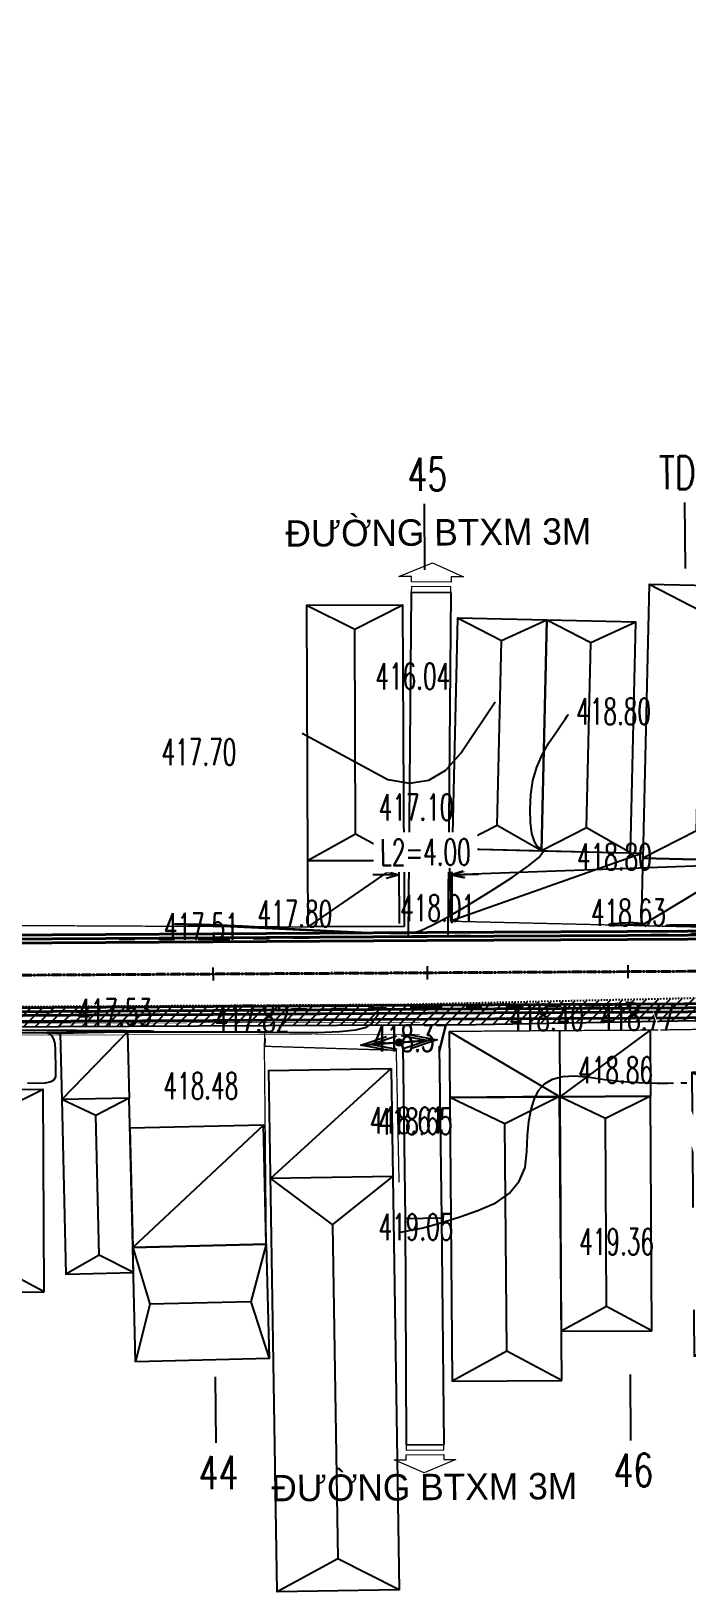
# Model space of a CAD drawing. Header units: centimetres. Extents: x 556321 to 560034, y 1839250 to 1840516.
# Drawn here: x 556953.4 to 557003, y 1839257 to 1839375.2 of the extents above; entities that cross this region are included whole.
import ezdxf

# ---------------------------------------------------------------- set-up
doc = ezdxf.new("R2010")
doc.units = ezdxf.units.CM
doc.header["$MEASUREMENT"] = 0
doc.set_wipeout_variables(frame=1)
for name, pattern in [('ACAD_ISO03W100', [30, 12, -18]), ('ACAD_ISO04W100', [30, 24, -3, 0, -3]), ('CENTER2', [1.125, 0.75, -0.125, 0.125, -0.125]), ('DOT2', [0.125, 0, -0.125])]:
    doc.linetypes.add(name, pattern=pattern)
for name, color, linetype in [('4', 21, 'Continuous'), ('bo via', 23, 'Continuous'), ('bovia', 1, 'Continuous'), ('CAO DO AN', 6, 'Continuous'), ('cao do Hien Trang', 6, 'Continuous'), ('cao do3', 2, 'Continuous'), ('Duong nhua Cu', 33, 'Continuous'), ('H1_DongMuc_Con', 3, 'Continuous'), ('Line1', 40, 'Continuous'), ('pha1', 4, 'Continuous'), ('RANH', 30, 'Continuous'), ('sh(bs)', 31, 'Continuous'), ('SH1', 4, 'Continuous'), ('T', 20, 'Continuous'), ('thoat nuoc', 50, 'Continuous'), ('ThongSoTuyen_TuyenPDP', 7, 'Continuous'), ('TUYEN', 7, 'Continuous')]:
    doc.layers.add(name, color=color, linetype=linetype)
doc.layers.add('Mep duong', color=241, linetype='Continuous', lineweight=50)
doc.styles.add('2D', font='vnsimple.shx', dxfattribs={"width": 0.6})
doc.styles.add('Khung ten', font='VHAVANB_3.TTF')
doc.styles.get("Standard").update_dxf_attribs({"font": 'Vnsimple.shx', "width": 0.7, "height": 2})
doc.linetypes.add('FENCELINE2', pattern='A,0.25,-0.1,[132,ltypeshp.shx,S=0.1,R=0,X=-0.1,Y=0],-0.1,1', length=1.45)
doc.linetypes.add('ZIGZAG', pattern='A,0.0001,-0.2,[131,ltypeshp.shx,S=0.2,R=0,X=-0.2,Y=0],-0.4,[131,ltypeshp.shx,S=0.2,R=180,X=0.2,Y=0],-0.2', length=0.8001)
doc.dimstyles.new('D1000 bv', dxfattribs={"dimtxt": 2, "dimasz": 1, "dimexe": 0.5, "dimexo": 1, "dimgap": 0.7, "dimtad": 1, "dimzin": 0, "dimdsep": 46, "dimtxsty": '2D', "dimblk": 'OPEN30', "dimcen": 0, "dimdle": 0.7, "dimclrd": 7, "dimclre": 7, "dimclrt": 3, "dimadec": 0, "dimazin": 2, "dimtfac": 0.3478260869565218, "dimtix": 1, "dimtofl": 0, "dimtmove": 0, "dimatfit": 3, "dimldrblk": 'OPEN30', "dimfxl": 0, "dimtolj": 1, "dimtzin": 0, "dimarcsym": 0})
doc.dimstyles.new('D1000 bv2', dxfattribs={"dimtxt": 2, "dimasz": 1, "dimexe": 0.5, "dimexo": 1, "dimgap": 0.7, "dimtad": 1, "dimzin": 0, "dimdsep": 46, "dimtxsty": '2D', "dimblk": 'OPEN30', "dimcen": 0, "dimdle": 0.7, "dimclrd": 7, "dimclre": 7, "dimclrt": 3, "dimadec": 0, "dimazin": 2, "dimtfac": 0.3478260869565218, "dimtix": 1, "dimtofl": 0, "dimtmove": 0, "dimatfit": 3, "dimldrblk": 'OPEN30', "dimfxl": 0, "dimtolj": 1, "dimtzin": 0, "dimarcsym": 0})
doc.dimstyles.get("Standard").update_dxf_attribs({"dimtxt": 0.18, "dimasz": 0.18, "dimexe": 0.18, "dimexo": 0.0625, "dimgap": 0.09, "dimtad": 0, "dimtih": 1, "dimtoh": 1, "dimdec": 4, "dimzin": 0, "dimdsep": 46, "dimtxsty": 'Standard', "dimcen": 0.09, "dimadec": 0, "dimazin": 0, "dimtfac": 1, "dimtdec": 4, "dimtofl": 0, "dimtmove": 0, "dimatfit": 3, "dimfxl": 0, "dimtolj": 1, "dimtzin": 0, "dimarcsym": 0})

# ---------------------------------------------------------------- blocks, each defined once
blk = doc.blocks.new('A$C61F2495E')
at = {"layer": 'Line1', "lineweight": -2}
blk.add_lwpolyline([(14.68833595956676, 5.256463934434578), (-0.4504163545789197, 2.926328669767827), (0.4504163544625044, -2.926328669767827), (15.58916866860818, -0.5961934051010758)], close=True, dxfattribs=at)
at = {"layer": 'Line1', "color": 8, "lineweight": -2}
for points in [[(14.68833595956676, 5.256463934434578), (13.55877088371199, 2.086946765892208), (15.58916866860818, -0.5961934051010758)], [(-0.4504163545789197, 2.926328669767827), (1.435625370591879, 0.2209694189950824), (0.4504163544625044, -2.926328669767827)], [(13.55877088371199, 2.086946765892208), (1.435625370591879, 0.2209694189950824)]]:
    blk.add_lwpolyline(points, dxfattribs=at)
at = {"layer": 'Line1', "lineweight": -2}
blk.add_lwpolyline([(15.58916866860818, -0.5961934051010758), (14.68833595956676, 5.256463934434578)], dxfattribs=at)
blk = doc.blocks.new('A$C2A113424')
at = {"layer": 'Mep duong', "linetype": 'Continuous', "lineweight": 20, "extrusion": (-0.004496282055146948, 0.001719061481453282, 0.999988414070535)}
blk.add_lwpolyline([(4.322536986824867, 6.79247280023508), (4.830761154897329, 6.598165935739423), (3.402301987192789, 2.861923919200379), (2.89407781927676, 3.056230783792444), (2.44399803933625, 1.879013385726145), (2.335873058389854, 5.535508036274276), (4.772616766727176, 7.969690198559676), (4.322536986810312, 6.79247280047155)], dxfattribs=at)
blk.add_lwpolyline([(5.273641723522699, 6.428841570338148), (3.845182555903653, 2.692599553731802), (4.372020599101048, 2.491176137052379), (5.800479766678257, 6.227418153647811)], close=True, dxfattribs=at)
blk = doc.blocks.new('_Open30')
at = {"color": 0, "linetype": 'ByBlock', "lineweight": -2}
for p, q in [((-1, 0.26794919), (0, 0)), ((0, 0), (-1, -0.26794919)), ((0, 0), (-1, 0))]:
    blk.add_line(p, q, dxfattribs=at)
blk = doc.blocks.new('*D76')
at = {"layer": 'bo via', "color": 7, "lineweight": -2, "transparency": 16777216}
for p, q in [((556980.2396438946, 1839311.288283681), (556979.2396600421, 1839311.282600835)), ((556981.2606278834, 1839307.59867129), (556981.2367863236, 1839311.793958455)), ((556985.2609023363, 1839307.621404605), (556985.2370607766, 1839311.816691769)), ((556986.2398860526, 1839311.32238269), (556987.239869905, 1839311.328065537))]:
    blk.add_line(p, q, dxfattribs=at)
at = {"layer": 'Defpoints', "color": 0, "lineweight": -2, "transparency": 16777216}
for p in [(556981.2663107303, 1839306.598687438, 413.94), (556985.2665851832, 1839306.621420752, 413.94)]:
    blk.add_point(p, dxfattribs=at)
at = {"layer": 'bo via', "color": 7, "lineweight": -2, "transparency": 16777216}
for p, rotation in [((556981.2396277471, 1839311.293966528), 0.3256048965337932), ((556985.2399022001, 1839311.316699843), 180.3256048965338)]:
    blk.add_blockref('_Open30', p, dxfattribs=dict(at, rotation=rotation))
at = {"layer": 'bo via', "color": 3, "transparency": 16777216, "insert": (556983.2301041337, 1839313.005305735), "char_height": 2, "attachment_point": 5, "rotation": 0.32560489653377567, "style": '2D', "bg_fill": 3, "box_fill_scale": 1.25, "bg_fill_color": 256, "bg_fill_true_color": 13158600, "bg_fill_transparency": 0}
blk.add_mtext('\\A1;L2=4.00', dxfattribs=at)
at = {"layer": 'Defpoints', "color": 0, "lineweight": -2, "transparency": 16777216}
blk.add_point((556985.2399022001, 1839311.316699843), dxfattribs=at)
blk = doc.blocks.new('*D77')
at = {"layer": 'bo via', "color": 7, "lineweight": -2, "transparency": 16777216}
for p, q in [((557033.2002435997, 1839309.362429695), (557033.0485515295, 1839313.540414407)), ((556986.0960928644, 1839311.335359798), (557032.0673517782, 1839313.004460073)), ((556985.2303016167, 1839307.620762287), (556985.0786095466, 1839311.798746999))]:
    blk.add_line(p, q, dxfattribs=at)
at = {"layer": 'Defpoints', "color": 0, "lineweight": -2, "transparency": 16777216}
for p in [(557033.0666933127, 1839313.04074364), (557033.2365271662, 1839308.36308816, 413.94), (556985.2665851833, 1839306.621420752, 413.94)]:
    blk.add_point(p, dxfattribs=at)
at = {"layer": 'bo via', "color": 7, "lineweight": -2, "transparency": 16777216}
for p, rotation in [((557033.0666933127, 1839313.04074364), 2.079351640328659), ((556985.0967513298, 1839311.299076232), 182.0793516403286)]:
    blk.add_blockref('_Open30', p, dxfattribs=dict(at, rotation=rotation))
at = {"layer": 'bo via', "color": 3, "transparency": 16777216, "insert": (557009.0200402582, 1839313.868790545), "char_height": 2, "attachment_point": 5, "rotation": 2.079351640328659, "style": '2D', "bg_fill": 3, "box_fill_scale": 1.25, "bg_fill_color": 256, "bg_fill_true_color": 13158600, "bg_fill_transparency": 0}
blk.add_mtext('\\A1;L1=48.00', dxfattribs=at)
blk = doc.blocks.new('A$C60531E53')
at = {"layer": '4'}
blk.add_hatch(color=256, dxfattribs=at).paths.add_polyline_path([(-0.2401799543149536, 0, 1), (0.2401799543149536, 0, 1)])
blk.add_circle((0, 0), 0.2401799543149536, dxfattribs=at)
for points in [[(-2.897110797605819, 0), (1.220780834732068, 0)], [(-2.191728709441122, 0), (1.926162922896765, 0)], [(2.173985659223035, 0), (-1.943905973114852, 0)], [(2.917498102954596, 0), (-1.200393529383291, 0)]]:
    blk.add_leader(points, dimstyle='Standard', override={"dimasz": 2, "dimgap": 0.09, "dimtad": 0, "dimldrblk": 'Open30'}, dxfattribs=at)

msp = doc.modelspace()

# ---------------------------------------------------------------- hatches: boundary and pattern name
at = {"layer": 'pha1', "lineweight": -2}
h = msp.add_hatch(dxfattribs=at)
h.set_pattern_fill('ANSI31', color=8, scale=5, style=0)
h.set_pattern_definition([(45, (0, 0), (-0.4419417382415922, 0.4419417382415922), [])])
h.paths.add_polyline_path([(556882.8960518913, 1839304.097745638), (556878.3202689474, 1839304.921302292), (556875.2655575823, 1839304.656535377), (556877.2229935584, 1839303.100463701), (556882.7443966701, 1839302.223858394), (556900.8077606049, 1839300.068875216), (556929.294434212, 1839299.67828247), (556987.0341228927, 1839299.944939267), (557030.1705203888, 1839300.745260124), (557038.8363286708, 1839301.134310825), (557049.2013382051, 1839302.726097467), (557060.9880251072, 1839304.304647354), (557061.1234819421, 1839304.389458736), (557061.124312591, 1839304.322899861), (557064.2661036745, 1839304.743668989), (557060.7545874758, 1839305.764333095), (557056.2402155179, 1839305.912182407), (557049.7277100907, 1839304.729399585), (557041.0437550109, 1839303.726159752), (557030.8581681796, 1839302.903093746), (557017.7993409579, 1839302.285855574), (556981.6457097249, 1839301.481995026), (556940.365324742, 1839301.250373003), (556919.1612426377, 1839301.415920775), (556900.6352509552, 1839301.706304024), (556892.6379643455, 1839302.447501509)])

# ---------------------------------------------------------------- linework, layer by layer
at = {"layer": 'CAO DO AN', "lineweight": -2, "elevation": 413.955}
msp.add_lwpolyline([(556875.2655575825, 1839304.656535377), (556877.2229935583, 1839303.100463701), (556882.7443966728, 1839302.223858394), (556900.8077606049, 1839300.068875216), (556929.2944342103, 1839299.67828247), (556987.0341228851, 1839299.944939268), (557030.1705203836, 1839300.745260123), (557038.8363286691, 1839301.134310825), (557049.2013382061, 1839302.726097465), (557064.2661036735, 1839304.743668989)], dxfattribs=at)
at = {"layer": 'cao do Hien Trang', "color": 3, "lineweight": -2}
for centre in [(556983.4942310527, 1839315.403200712, 417.095), (556974.3153817346, 1839307.341062088, 417.801), (556981.6281342481, 1839307.371189773, 417.953), (556985.1192842578, 1839307.774738542, 418.011), (556999.5564823365, 1839307.438352396, 418.63), (556967.2340702179, 1839306.377814868, 417.513), (556983.412628033, 1839306.657314482, 417.996), (556998.640770938, 1839306.69783188, 418.448), (556983.3590155537, 1839303.893205457, 418.114), (556998.5432437113, 1839303.971584379, 418.508), (556967.1481972411, 1839303.661968253, 417.624), (556998.396548683, 1839301.663091024, 418.412), (556999.7791774739, 1839301.497191577, 418.453), (556967.0812249517, 1839301.039356633, 417.531), (556983.299926904, 1839301.289642412, 418.047), (556996.5746725835, 1839301.396825222, 418.345), (556955.5692357349, 1839299.76558064, 417.511), (556960.6737522141, 1839299.889097915, 417.529), (556971.0757550306, 1839299.406875562, 417.815), (556982.8240392893, 1839300.11379209, 418.037), (556983.1680270708, 1839299.278198046, 418.079), (556985.0342691222, 1839299.434756682, 418.18), (556993.3640055223, 1839299.491787421, 418.396), (557000.2365662307, 1839299.532693543, 418.769), (556981.0179684181, 1839298.000164874, 418.39), (556981.234665005, 1839298.594783735, 418.225), (556981.5155967537, 1839298.27403718, 418.335), (556983.0764313592, 1839297.905765088, 418.366), (556984.2700288389, 1839298.311837811, 418.369), (556982.8070706038, 1839291.701025062, 418.607)]:
    msp.add_circle(centre, 0, dxfattribs=at)
at = {"layer": 'cao do3', "color": 6, "lineweight": -2, "elevation": 417.095}
msp.add_lwpolyline([(556982.1555000091, 1839332.694362032), (556985.1553694317, 1839332.666371912)], dxfattribs=at)
at = {"layer": 'cao do3', "color": 6, "lineweight": -2}
for centre in [(556983.2407404549, 1839325.322284809, 416.0435), (556998.4367780415, 1839322.65891138, 418.8001), (556967.0575287112, 1839319.579891218, 417.6991), (556983.2977749875, 1839315.322447458, 417.1435), (556998.4995159704, 1839311.659100293, 418.8001), (556983.3975854197, 1839297.822732092, 418.4282), (556998.5916267977, 1839295.50935297, 418.8629999999999), (556967.2016549752, 1839294.310302231, 418.4825), (556983.4329468299, 1839291.622832934, 418.6482), (556983.4785744561, 1839283.622963052, 419.0482), (556998.6657716901, 1839282.509564413, 419.3629999999999)]:
    msp.add_circle(centre, 0, dxfattribs=at)
at = {"layer": 'Duong nhua Cu', "color": 8, "linetype": 'ACAD_ISO03W100', "ltscale": 0.1, "elevation": 428.165}
msp.add_lwpolyline([(557083.5398920511, 1839316.447425473), (557065.3464543959, 1839313.070297213), (557051.2443014658, 1839310.672810876), (557033.7872323538, 1839308.339841305), (557016.508140553, 1839307.144063924), (556998.640770938, 1839306.69783188), (556983.412628033, 1839306.657314482), (556967.2340702179, 1839306.377814868), (556950.785686434, 1839306.432577046), (556933.6230088787, 1839306.442781308), (556916.0287987222, 1839306.29061373), (556907.262071612, 1839306.38845429), (556900.7988500067, 1839306.63958669), (556886.5904269586, 1839308.271419858), (556872.9971392539, 1839310.580237119), (556858.612471414, 1839314.408789044), (556847.5808245963, 1839318.466285993), (556830.2748558321, 1839324.659611847)], dxfattribs=at)
at = {"layer": 'H1_DongMuc_Con', "color": 8, "lineweight": -2}
for points, elevation in [([(556973.8911137136, 1839322.00469634), (556980.3870480848, 1839318.503266808), (556982.016331564, 1839318.21665504), (556983.4785745818, 1839318.455998713), (556984.7737771377, 1839319.221297827), (556985.9019392321, 1839320.512552382), (556988.5135438909, 1839324.39813307)], 417), ([(556978.0710598204, 1839306.880533865), (556976.7755042145, 1839306.948140324), (556974.2127276812, 1839307.07733895), (556971.6247764342, 1839307.204348859), (556969.5296443376, 1839307.303172658), (556967.9273313916, 1839307.373810348), (556966.8178375962, 1839307.416261929), (556966.2011629511, 1839307.4305274), (556965.867909233, 1839307.433339765), (556965.608678218, 1839307.441432024), (556965.4234699061, 1839307.454804178), (556965.3122842973, 1839307.473456227), (556965.2751213918, 1839307.497388171), (556965.2433265466, 1839307.521024703), (556965.1482451194, 1839307.538790516), (556964.98987711, 1839307.550685609), (556964.7682225185, 1839307.556709984), (556964.4832813448, 1839307.556863639), (556964.2670383255, 1839307.554963694), (556964.2514781974, 1839307.554827271), (556964.4366009603, 1839307.556454368), (556964.8224066144, 1839307.559844986), (556965.4088951596, 1839307.564999125), (556966.3104931819, 1839307.553700227), (556967.6416272676, 1839307.507731734), (556969.4022974165, 1839307.427093645), (556971.5925036287, 1839307.311785961), (556974.2122459041, 1839307.161808682), (556976.8042346818, 1839307.017218885), (556978.9111804002, 1839306.918073649), (556980.5330830594, 1839306.864372974), (556981.6699426596, 1839306.85611686), (556982.3217592004, 1839306.893305306), (556982.8811350334, 1839307.066554484), (556983.7406725093, 1839307.466480564), (556984.9003716282, 1839308.093083546), (556986.3602323903, 1839308.946363431), (556988.1202547955, 1839310.026320219), (556989.8045858812, 1839311.108663034), (556991.0373726848, 1839311.969101006), (556991.8186152065, 1839312.607634132), (556992.1483134464, 1839313.024262413), (556992.0264674041, 1839313.218985849), (556991.7129623005, 1839313.408122828), (556991.4676833558, 1839313.807991737), (556991.2906305701, 1839314.418592576), (556991.1818039435, 1839315.239925346), (556991.1412034759, 1839316.271990046), (556991.1933880363, 1839317.38200536), (556991.362916494, 1839318.437189971), (556991.6497888492, 1839319.43754388), (556992.0540051016, 1839320.383067087), (556992.575565251, 1839321.273759591), (556993.0977741395, 1839322.050709029), (556993.5039366083, 1839322.655003037), (556993.7940526574, 1839323.086641613), (556993.968122287, 1839323.345624759), (556994.0261454968, 1839323.431952475), (556994.0261454968, 1839323.431952475)], 418), ([(556997.1139703543, 1839307.470304022), (556997.2003420672, 1839307.456334526), (556997.3441916665, 1839307.451155776), (556997.5455191523, 1839307.454767771), (556997.8043245245, 1839307.46717051), (556998.0820074382, 1839307.482271482), (556998.3399675485, 1839307.493978171), (556998.5782048557, 1839307.502290578), (556998.7967193595, 1839307.507208704), (556998.9955110599, 1839307.508732547), (556999.1655347876, 1839307.510950758), (556999.2977453731, 1839307.517951984), (556999.3921428163, 1839307.529736226), (556999.4487271174, 1839307.546303483), (556999.467498276, 1839307.567653756), (556999.4484798067, 1839307.589664335), (556999.3916952232, 1839307.608212511), (556999.2971445255, 1839307.623298282), (556999.1648277137, 1839307.63492165), (556998.994744788, 1839307.643082615), (556998.7959225933, 1839307.646905326), (556998.5773879745, 1839307.645513937), (556998.339140932, 1839307.638908445), (556998.0811814655, 1839307.627088852), (556997.8035095752, 1839307.610055157), (556997.5447497716, 1839307.589662925), (556997.3435265649, 1839307.56776772), (556997.1998399554, 1839307.54436954), (556997.113689943, 1839307.519468388), (556997.0850765277, 1839307.493064262), (556997.1139703543, 1839307.470304022)], 419), ([(557003.6907614511, 1839307.360746102), (557002.7707640725, 1839307.371487776), (557002.2496473729, 1839307.382365456), (557001.9601276132, 1839307.39415141), (557001.7349210547, 1839307.407617906), (557001.5740276973, 1839307.422764945), (557001.4774475412, 1839307.439592526), (557001.4451805862, 1839307.45810065), (557001.4772428285, 1839307.475484711), (557001.5736502643, 1839307.488940102), (557001.7344028937, 1839307.498466824), (557001.9595007166, 1839307.504064877), (557002.2489437332, 1839307.50573426), (557002.7786799368, 1839307.501717895), (557003.724657321, 1839307.490258703)], 419), ([(556953.1167512969, 1839295.549919744), (556953.8851658264, 1839295.508603113), (556954.482487925, 1839295.534966063), (556954.9087175925, 1839295.629008597), (556955.1638548289, 1839295.790730713), (556955.2478996345, 1839296.02013241), (556955.2462458195, 1839296.310095007), (556955.2442871942, 1839296.653499819), (556955.242023759, 1839297.050346846), (556955.2394555137, 1839297.500636088), (556955.236582458, 1839298.004367545), (556955.2014947559, 1839298.48182986), (556955.1022825708, 1839298.853311676), (556954.9389459025, 1839299.118812993), (556954.7114847512, 1839299.278333811), (556954.4198991167, 1839299.331874129), (556954.1286137915, 1839299.332761378), (556953.9020535677, 1839299.33432299), (556953.7402184454, 1839299.336558963), (556953.6431084247, 1839299.339469297), (556953.6107235054, 1839299.343053993), (556953.8819390882, 1839299.348130835), (556954.6956305737, 1839299.355517606), (556956.0517979619, 1839299.365214307), (556957.950441253, 1839299.377220937), (556960.3915604467, 1839299.391537497), (556963.0637316535, 1839299.40250548), (556965.655530983, 1839299.40446638), (556968.1669584356, 1839299.397420197), (556970.598014011, 1839299.381366932), (556972.9486977095, 1839299.356306583), (556975.0446544284, 1839299.358508585), (556976.7115290653, 1839299.424242372), (556977.94932162, 1839299.553507943), (556978.7580320928, 1839299.746305299), (556979.1376604835, 1839300.002634439), (556979.3010516787, 1839300.269563873), (556979.4610505652, 1839300.49416211), (556979.6176571429, 1839300.67642915), (556979.7419289058, 1839300.789930811)], 418), ([(556952.3894661975, 1839299.349871835), (556954.5403371097, 1839299.359159249), (556956.8194675578, 1839299.371166086), (556958.9283954273, 1839299.384304979), (556960.5686586029, 1839299.396988562), (556961.7402570848, 1839299.409216836), (556962.4431908731, 1839299.4209898), (556962.6774599676, 1839299.432307454), (556962.4430605299, 1839299.443842803), (556961.7399887214, 1839299.45626885), (556960.5682445423, 1839299.469585596), (556958.9278279925, 1839299.48379304), (556956.818739072, 1839299.498891182), (556954.5724259891, 1839299.51129631), (556952.5203369523, 1839299.51742471)], 418), ([(556981.337753892, 1839284.240776703), (556982.9389120181, 1839284.527185717), (556983.6852737697, 1839284.728688486), (556984.6445003642, 1839285.018370345), (556985.8165918017, 1839285.396231294), (556987.2015480823, 1839285.862271333), (556988.5430680834, 1839286.449348846), (556989.5848506824, 1839287.190322215), (556990.3268958793, 1839288.085191441), (556990.7692036743, 1839289.133956525), (556990.9117740672, 1839290.336617465), (556990.941165057, 1839291.545706142), (556991.0439346427, 1839292.613754438), (556991.2200828239, 1839293.540762352), (556991.469609601, 1839294.326729884), (556991.7925149738, 1839294.971657034), (556992.2341526806, 1839295.470656814), (556992.8398764599, 1839295.818842233), (556993.6096863116, 1839296.016213292), (556994.5435822356, 1839296.062769992), (556995.6415642318, 1839295.958512331), (556996.790126464, 1839295.797307604), (556997.8757630948, 1839295.673023103), (556998.8984741245, 1839295.585658828), (556999.8582595531, 1839295.535214779), (557000.7551193805, 1839295.521690956), (557001.5380295283, 1839295.526156735), (557002.1559659177, 1839295.529681491), (557002.608928549, 1839295.532265224), (557002.8969174218, 1839295.533907935), (557003.0199325364, 1839295.534609622)], 419)]:
    msp.add_lwpolyline(points, dxfattribs=dict(at, elevation=elevation))
at = {"layer": 'Line1', "linetype": 'DOT2', "lineweight": -2, "elevation": 413.955}
msp.add_lwpolyline([(556875.2655575825, 1839304.656535377), (556878.3202689474, 1839304.921302292), (556882.8960519183, 1839304.097745636), (556892.6379643477, 1839302.447501509), (556900.6352509628, 1839301.706304023), (556919.1612426061, 1839301.415920776), (556940.365324744, 1839301.250373003), (556981.6457097551, 1839301.481995026), (557017.7993409431, 1839302.285855574), (557030.8581681856, 1839302.903093747), (557041.0437550208, 1839303.726159752), (557049.7277100878, 1839304.729399584), (557056.2402155173, 1839305.912182407), (557060.7545874752, 1839305.764333094), (557064.2661036735, 1839304.743668989)], dxfattribs=at)
at = {"layer": 'Line1', "linetype": 'FENCELINE2', "lineweight": -2, "const_width": 0.1, "elevation": 417.529}
msp.add_lwpolyline([(556971.0346674263, 1839298.30783308), (556971.1810886499, 1839283.318228388)], dxfattribs=at)
at = {"layer": 'Line1', "lineweight": -2, "elevation": 417.529}
for points in [[(556980.6341485681, 1839296.617107387), (556981.2490642224, 1839257.149458803), (556971.9984655303, 1839257.005332205), (556971.383549876, 1839296.472980788)], [(556961.2916357054, 1839274.414418469), (556961.0820976994, 1839283.073856594), (556971.1810886499, 1839283.318228388), (556971.3906266559, 1839274.658790263)]]:
    msp.add_lwpolyline(points, close=True, dxfattribs=at)
at = {"layer": 'Line1', "lineweight": -2}
for points, elevation in [([(556980.6341485681, 1839296.617107387), (556971.5108619609, 1839288.301602177)], 417.529), ([(556970.9627596091, 1839292.340967763), (556960.8637686584, 1839292.09659597)], 417.529), ([(556971.1810886499, 1839283.318228388), (556970.9627596091, 1839292.340967763), (556960.8637686584, 1839292.09659597), (556961.0820976992, 1839283.073856595)], 417.529), ([(556970.9627596091, 1839292.340967763), (556961.0820976992, 1839283.073856595)], 417.529), ([(556980.7614606528, 1839288.445728776), (556971.5108619607, 1839288.301602177)], 417.529), ([(556971.5108619609, 1839288.301602177), (556976.1920823597, 1839284.784437512), (556980.7614606528, 1839288.445728776)], 417.529), ([(556981.693986319, 1839285.275261193), (556981.7586201386, 1839268.123703522)], 418.335), ([(556984.4484184042, 1839285.313061824), (556984.612930893, 1839268.151064543)], 418.335), ([(556976.1920823597, 1839284.784437512), (556976.5861414915, 1839259.492208851)], 417.529), ([(556971.1810886501, 1839283.318228388), (556961.0820976994, 1839283.073856594)], 417.529), ([(556961.0820976994, 1839283.073856594), (556962.3646840886, 1839278.772637938), (556961.2916357054, 1839274.414418469)], 417.529), ([(556971.1810886499, 1839283.318228388), (556970.0110929585, 1839278.957663022), (556971.3906266559, 1839274.658790263)], 417.529), ([(556970.0110929585, 1839278.957663022), (556962.3646840886, 1839278.772637938)], 417.529), ([(556981.7586201386, 1839268.123703522), (556984.612930893, 1839268.151064543)], 418.335), ([(556981.2490642224, 1839257.149458803), (556976.5861414915, 1839259.492208851), (556971.9984655303, 1839257.005332205)], 417.529)]:
    msp.add_lwpolyline(points, dxfattribs=dict(at, elevation=elevation))
at = {"layer": 'pha1', "color": 8, "linetype": 'ACAD_ISO03W100', "ltscale": 0.1, "elevation": 413.955}
msp.add_lwpolyline([(556828.7402746547, 1839319.316067087), (556846.4859649644, 1839313.129219065), (556857.0182177362, 1839309.092303343), (556871.7507654617, 1839305.237363718), (556885.8761066818, 1839302.90311514), (556900.1553947541, 1839301.401282543), (556916.0852521555, 1839300.92511748), (556934.0329922345, 1839300.918632627), (556950.7991580996, 1839300.838919521), (556967.0812249517, 1839301.039356633), (556983.299926904, 1839301.289642412), (556996.5746725835, 1839301.396825222), (556998.396548683, 1839301.663091024), (556999.7791774739, 1839301.497191577), (557013.953764454, 1839301.80234063), (557020.2701659233, 1839302.033001596), (557033.7892127361, 1839303.097684775), (557051.8834056717, 1839305.12575726), (557066.0489977344, 1839307.895967994), (557084.2869206462, 1839310.980386395)], dxfattribs=at)
at = {"layer": 'RANH', "linetype": 'ACAD_ISO04W100', "ltscale": 0.05, "const_width": 0.05}
for points in [[(556982.8256230715, 1839299.213793484), (556946.3936618373, 1839299.149682016), (556915.7247172834, 1839299.107383205), (556903.6427337404, 1839299.373647193), (556883.3805478171, 1839301.423807027)], [(556982.8240392893, 1839300.11379209), (556946.3924205524, 1839300.04968116), (556915.7340126536, 1839300.007396881), (556903.6980347009, 1839300.272646993), (556883.4711486406, 1839302.319235132)]]:
    msp.add_lwpolyline(points, dxfattribs=at)
at = {"layer": 'SH1'}
for points, elevation in [([(556982.1555000091, 1839332.694362032), (556981.9126933217, 1839306.671309542)], 417.095), ([(556985.1553694317, 1839332.666371912), (556984.9125627442, 1839306.643319422)], 417.095), ([(556985.2473992694, 1839313.273246207), (556985.1192842578, 1839307.774738542)], 418.011), ([(556985.2473992694, 1839313.273246207), (556999.6845973481, 1839312.936860061)], 418.011), ([(556981.6075350072, 1839312.37114734), (556974.2947824937, 1839312.341019655)], 417.953), ([(556974.2947824937, 1839312.341019655), (556974.3153817346, 1839307.341062088)], 417.953), ([(556981.6075350072, 1839312.37114734), (556981.6281342481, 1839307.371189773)], 417.953), ([(556999.6845973481, 1839312.936860061), (556999.5564823365, 1839307.438352396)], 418.011), ([(557007.6917938818, 1839312.357863005), (556999.675458713, 1839312.544643298)], 418.011), ([(556981.6281342481, 1839307.371189773), (556974.3153817346, 1839307.341062088)], 417.953), ([(556999.7791774739, 1839301.497191577), (556996.5746725835, 1839301.396825222)], 413.955), ([(556960.6858474957, 1839299.389244233), (556955.5813310167, 1839299.265726957)], 417.529), ([(556955.5813310167, 1839299.265726957), (556955.7022838346, 1839294.267190129)], 417.529), ([(556960.6858474957, 1839299.389244233), (556960.8068003135, 1839294.390707405)], 417.529), ([(556985.0342691222, 1839299.434756682), (556985.0685015398, 1839294.434873869)], 418.18), ([(556993.3640055223, 1839299.491787421), (556993.3982379395, 1839294.491904608)], 418.18), ([(556993.3640055223, 1839299.491787421), (556993.3982412908, 1839294.491902628)], 418.18), ([(557000.2365662307, 1839299.532693543), (557000.2663261702, 1839294.53278211)], 418.18), ([(556971.0672456475, 1839298.906947977), (556971.0346674263, 1839298.30783308)], 417.529), ([(556981.5155967537, 1839298.27403718), (556981.693986319, 1839285.275261193)], 418.335), ([(556984.2700288389, 1839298.311837811), (556984.4484184042, 1839285.313061824)], 418.335), ([(556960.8068003135, 1839294.390707405), (556955.7022838346, 1839294.267190129)], 417.529), ([(556985.0685015398, 1839294.434873869), (556993.3982379395, 1839294.491904608)], 418.18), ([(556993.3937654614, 1839294.491875987), (557000.2663261702, 1839294.53278211)], 418.18), ([(556981.693986319, 1839285.275261193), (556984.4484184042, 1839285.313061824)], 418.335)]:
    msp.add_lwpolyline(points, dxfattribs=dict(at, elevation=elevation))
at = {"layer": 'SH1', "linetype": 'FENCELINE2', "const_width": 0.1}
for points, elevation in [([(556950.7385987595, 1839307.456602315), (556974.3153817346, 1839307.341062088), (556974.2947824937, 1839312.341019655)], 416.406), ([(556999.5564823365, 1839307.438352396), (557007.4480272743, 1839307.254133799), (557007.7230412422, 1839313.012087418)], 418.011), ([(556985.1192842578, 1839307.774738542), (556999.5564823365, 1839307.438352396)], 418.011), ([(556947.4160692664, 1839299.542814994), (556955.5813310167, 1839299.265726957)], 416.954), ([(556960.6858474957, 1839299.389244233), (556971.0757550306, 1839299.406875562), (556971.0346674263, 1839298.30783308), (556981.0179684181, 1839298.000164874), (556981.2290396984, 1839288.008251247)], 417.529), ([(556985.0342691222, 1839299.434756682), (556993.3640055223, 1839299.491787421)], 418.18), ([(556993.3640055223, 1839299.491787421), (557000.2365662307, 1839299.532693543)], 418.18), ([(557000.2663261581, 1839294.532784113), (557000.2365662304, 1839299.532693543), (557014.1742575031, 1839299.733509362), (557014.1068909585, 1839287.992609628)], 418.18)]:
    msp.add_lwpolyline(points, dxfattribs=dict(at, elevation=elevation))
at = {"layer": 'SH1', "linetype": 'ZIGZAG'}
for points, elevation in [([(556981.6075350072, 1839312.37114734), (556974.3153817346, 1839307.341062088)], 417.953), ([(556999.6845973481, 1839312.936860061), (556985.1192842578, 1839307.774738542)], 418.011), ([(557007.6917938818, 1839312.357863005), (556999.5564823365, 1839307.438352396)], 418.011), ([(556960.6858474957, 1839299.389244233), (556955.7022838346, 1839294.267190129)], 417.529), ([(556993.3982379395, 1839294.491904608), (556985.0342691222, 1839299.434756682)], 418.18), ([(557000.2365662307, 1839299.532693543), (556993.3982412773, 1839294.491904631)], 418.18)]:
    msp.add_lwpolyline(points, dxfattribs=dict(at, elevation=elevation))
at = {"layer": 'T', "color": 1}
msp.add_lwpolyline([(556388.4077285065, 1839317.599261275), (556403.9855829556, 1839332.631404766), (556472.7201804589, 1839349.139786821), (556519.7498159858, 1839361.6644622), (556517.4521892862, 1839368.292349566), (556560.3887066303, 1839375.162093943), (556643.1067222117, 1839363.648420062), (556660.645023606, 1839359.496106346), (556688.3832445671, 1839356.142146459), (556756.2777159817, 1839336.862720629), (556804.0540989705, 1839331.131487818), (556881.3539698052, 1839303.290592971), (557029.1753429447, 1839304.133672492), (557099.4537064454, 1839316.087882114), (557130.4917232865, 1839330.985187393), (557171.2721665474, 1839347.296730436), (557196.2840118997, 1839372.702428997), (557244.8134156673, 1839317.637076192)], dxfattribs=at)
at = {"layer": 'ThongSoTuyen_TuyenPDP', "color": 1, "lineweight": -2}
for p, q in [((556983.1891242046, 1839334.372137613), (556983.1606069385, 1839339.372056289)), ((557002.89910362, 1839334.484554388), (557002.8705863539, 1839339.484473064)), ((556967.3215985956, 1839273.280644279), (556967.3501158616, 1839268.280725603)), ((556998.7173879404, 1839273.459711609), (556998.7459052064, 1839268.459792933))]:
    msp.add_line(p, q, dxfattribs=at)
at = {"layer": 'TUYEN', "color": 2, "lineweight": -2}
for p, q in [((556967.1447915462, 1839304.28014007), (556967.1504949994, 1839303.280156335)), ((556983.3602278008, 1839304.372625557), (556983.365931254, 1839303.372641822)), ((556998.540580891, 1839304.4592074), (556998.5462843442, 1839303.459223665))]:
    msp.add_line(p, q, dxfattribs=at)
at = {"layer": 'TUYEN', "color": 3, "linetype": 'CENTER2', "lineweight": 40}
msp.add_lwpolyline([(556813.6770284101, 1839327.665882473), (556851.2885984118, 1839314.119431092, 0.08807846508642009), (556913.3097189525, 1839303.473081123), (557003.073058948, 1839303.985050465, 0.04071798329055057), (557054.90854506, 1839308.511085476), (557081.4580012723, 1839313.027097404, 0.06986579236870619), (557115.9104446233, 1839323.986871367), (557130.4916710559, 1839330.985417083), (557163.4974290751, 1839344.187210567, 0.1035469730046593), (557177.1465900104, 1839353.263975687), (557196.2838516652, 1839372.702595904), (557244.8132696573, 1839317.637258779)], format="xyb", dxfattribs=at)

# ---------------------------------------------------------------- block references
at = {"layer": '4', "rotation": 183.8845405874598}
msp.add_blockref('A$C60531E53', (556981.234665005, 1839298.594783735, 418.225), dxfattribs=at)
at = {"layer": 'Line1', "lineweight": -2}
for p, xscale, yscale, zscale, rotation in [((557004.1667607839, 1839333.186673927, 418.011), 1.35411701870985, 1.35411701870985, 1.35411701870985, 259.9150360999591), ((556989.029365062, 1839330.655166305, 418.011), 1.140253798013152, 1.140253798013152, 1.140253798013152, 259.9150360949442), ((556995.7796358995, 1839330.49788526, 418.011), 1.140253798013152, 1.140253798013152, 1.140253798013152, 259.9150360949442), ((557007.5420891191, 1839296.357200288), 1.402999688570177, 1.402999688570177, 1.402999688570177, 261.7165569395999), ((556989.2223504181, 1839294.46871488, 418.18), 1.402999688570177, 1.402999688570177, 1.402999688570177, 261.7165569395999), ((556996.8322837176, 1839294.512344372, 418.18), 1.159860667653217, 1.159860667653217, 1.159860667653217, 261.5908097967923), ((556958.2552697738, 1839294.328966376, 417.529), 0.8625176706242724, 0.8625176706242724, 0.8625176706242724, 262.6359364057793)]:
    msp.add_blockref('A$C61F2495E', p, dxfattribs=dict(at, xscale=xscale, yscale=yscale, zscale=zscale, rotation=rotation))
at = {"layer": 'Line1', "lineweight": -2, "extrusion": (-0.2069625661659283, -0.001273938591485675, 0.9783480328014562), "xscale": 1.26227395509187, "yscale": 1.26227395509187, "zscale": 1.26227395509187, "rotation": 351.1356853771684}
msp.add_blockref('A$C61F2495E', (-1835868.486055061, 556070.707420632, -117208.6103187173), dxfattribs=at)
at = {"layer": 'Line1', "lineweight": -2, "rotation": 261.5530306977356}
msp.add_blockref('A$C61F2495E', (556951.3245216028, 1839295.019117849), dxfattribs=at)
at = {"layer": 'thoat nuoc', "extrusion": (0.0005326029386860491, 0.05708225871802793, 0.9983693365051622), "xscale": 0.7499999999782881, "yscale": 0.7499999999782881, "zscale": 0.7499999999782881, "rotation": 110.9233323136797}
msp.add_blockref('A$C2A113424', (-539793.9486568307, -1841420.211414411, 105706.3183877566), dxfattribs=at)
at = {"layer": 'thoat nuoc', "extrusion": (0.0005471811696806098, -0.05708212083489646, 0.9983693365051624), "xscale": 0.7136104727608226, "yscale": 0.7136104727608226, "zscale": 0.7136104727608226, "rotation": 110.9233323042394}
msp.add_blockref('A$C2A113424', (574591.9545035248, 1830875.939746839, -104266.9134905228), dxfattribs=at)

# ---------------------------------------------------------------- texts
at = {"layer": 'CAO DO AN', "color": 6, "lineweight": -2, "width": 0.6}
for s, p in [('418.80', (556994.6983931515, 1839311.658893852, 831.9685999999999)), ('417.80', (556970.5142589158, 1839307.340855646, 830.9694999999999)), ('417.53', (556956.8726293952, 1839299.888891474, 830.6975)), ('418.40', (556989.5628827035, 1839299.491580979, 831.5645)), ('418.77', (556996.4354434118, 1839299.532487102, 831.9375)), ('417.82', (556967.2746322118, 1839299.406669121, 830.9835)), ('418.37', (556979.2753085403, 1839297.905558646, 831.5345))]:
    msp.add_text(s, height=2, dxfattribs=at).set_placement(p)
at = {"layer": 'cao do3', "color": 6, "lineweight": -2, "width": 0.6}
for s, p in [('416.04', (556979.439617636, 1839325.322078368, 829.212)), ('418.80', (556994.6356552227, 1839322.658704939, 831.9685999999999)), ('417.70', (556963.2564058923, 1839319.579684777, 830.8676)), ('417.10', (556979.6931082339, 1839315.40299427, 830.2635)), ('418.01', (556981.3181614389, 1839307.7745321, 831.1795)), ('418.63', (556995.7553595176, 1839307.438145955, 831.7985)), ('417.51', (556963.4329473991, 1839306.377608426, 830.6814999999999)), ('418.86', (556994.7905039788, 1839295.509146529, 832.0314999999999)), ('418.48', (556963.4005321563, 1839294.310095789, 831.6510000000001)), ('418.61', (556979.005947785, 1839291.700818621, 831.7755)), ('418.65', (556979.6318240111, 1839291.622626492, 831.8167000000001)), ('419.05', (556979.6774516372, 1839283.622756611, 832.2167)), ('419.36', (556994.8646488712, 1839282.509357971, 832.5314999999999))]:
    msp.add_text(s, height=2, dxfattribs=at).set_placement(p)
at = {"layer": 'sh(bs)', "color": 7, "lineweight": -2, "char_height": 1.999999999999999, "width": 26.72984380283251, "attachment_point": 1, "rotation": 0.43303799068502036, "style": 'Khung ten'}
for insert in [(556970.5281904372, 1839338.115219403, -9.361), (556969.4619052163, 1839265.831673237, -9.361)]:
    msp.add_mtext('\\pi2.0926;®\xadêng btxm 3m', dxfattribs=dict(at, insert=insert))
at = {"layer": 'ThongSoTuyen_TuyenPDP', "color": 1, "lineweight": -2, "width": 0.7}
for s, p in [('45', (556981.875677762, 1839340.364743901)), ('TD9', (557000.9159721016, 1839340.473341097)), ('44', (556966.0792859884, 1839264.773420439)), ('46', (556997.4710271504, 1839264.95246468))]:
    msp.add_text(s, height=2.5, rotation=0.3267855690719335, dxfattribs=at).set_placement(p)

# ---------------------------------------------------------------- next in the draw order: dimensions: what is measured, and where the dimension line sits
at = {"layer": 'bo via'}
dim = msp.add_aligned_dim(p1=(556981.2663107303, 1839306.598687438, 413.94), p2=(556985.2665851832, 1839306.621420752, 413.94), distance=4.695354909164474, dimstyle='D1000 bv2', override={"dimpost": 'L2=<>'}, dxfattribs=at)
dim.commit()
dim.dimension.update_dxf_attribs({"geometry": '*D76', "text_midpoint": (556983.2301041337, 1839313.005305735)})

# ---------------------------------------------------------------- next in the draw order: dimensions: what is measured, and where the dimension line sits
dim = msp.add_aligned_dim(p1=(556985.2665851832, 1839306.621420752, 413.94), p2=(557033.2365271661, 1839308.36308816, 413.94), distance=4.680737583556355, dimstyle='D1000 bv', override={"dimpost": 'L1=<>'}, dxfattribs=at)
dim.commit()
dim.dimension.update_dxf_attribs({"geometry": '*D77', "text_midpoint": (557009.0200402582, 1839313.868790545)})

# ---------------------------------------------------------------- next in the draw order: linework, layer by layer
at = {"layer": 'bovia', "color": 6, "lineweight": 40}
for points, elevation in [([(557081.9310842069, 1839310.253316898), (557066.2990330284, 1839307.341051486), (557055.4188371396, 1839305.49058158), (557052.1162289521, 1839304.946459093), (557034.089074397, 1839302.590381884), (557029.3459696494, 1839302.141105179), (557016.7585816893, 1839301.289612987), (557003.0931397977, 1839300.922634317), (556998.5603380975, 1839300.896874682), (556983.3799832262, 1839300.810605651), (556967.1645450693, 1839300.718454306), (556950.9534068431, 1839300.626327398), (556933.8263834063, 1839300.528995569), (556916.1043695771, 1839300.428282446), (556913.3213259224, 1839300.412466579), (556900.4252583658, 1839300.793924398), (556885.7889740416, 1839302.59032976), (556881.3198910486, 1839303.047569237), (556871.6468745066, 1839304.977666514), (556856.8635621221, 1839308.843778905), (556850.254493704, 1839311.240654191), (556845.4399152817, 1839312.974819185), (556828.2388089012, 1839319.170492812)], 427.4431), ([(557081.8227834511, 1839310.843463963), (557066.1937808796, 1839307.93176651), (557055.3197665811, 1839306.082347949), (557052.028557301, 1839305.540103494), (557034.0218850535, 1839303.186703241), (557029.2974232152, 1839302.739192431), (557016.7302688577, 1839301.88906897), (557003.0833804026, 1839301.522588543), (556998.5569283891, 1839301.496864993), (556983.3765735178, 1839301.410595963), (556967.161135361, 1839301.318444618), (556950.9499971347, 1839301.226317709), (556933.8229736979, 1839301.12898588), (556916.1009598688, 1839301.028272758), (556913.3284932326, 1839301.012516999), (556900.4707723926, 1839301.392840546), (556885.8560616648, 1839303.186598041), (556881.4093298255, 1839303.641550734), (556871.781597097, 1839305.562612342), (556857.0421244798, 1839309.417259815), (556850.458438196, 1839311.804929899), (556845.643242116, 1839313.539317368), (556828.4421357353, 1839319.734990995)], 427.4431), ([(556879.3729651497, 1839309.042433927), (556882.250760769, 1839308.468215382), (556886.5866945168, 1839308.032174071), (556900.7814639101, 1839306.282374721), (556913.2900702633, 1839305.912377768), (556916.073113918, 1839305.928193635), (556933.7951277471, 1839306.028906758), (556950.922151184, 1839306.126238586), (556967.1332894102, 1839306.218365495), (556983.348727567, 1839306.31051684), (556998.5290824383, 1839306.39678587), (557003.0618841383, 1839306.422545505), (557016.4946103959, 1839306.783274712), (557028.8676682283, 1839307.620268231), (557033.5301042553, 1839308.061903828), (557051.2502313713, 1839310.377853775), (557054.496656714, 1839310.912719835), (557065.3768526028, 1839312.763189742), (557081.0089037813, 1839315.675455153)], 413.94), ([(556879.4903712632, 1839309.630834985), (556882.339689604, 1839309.06229863), (556886.6534242677, 1839308.62848976), (556900.8271361027, 1839306.88128619), (556913.2972375735, 1839306.512428188), (556916.0697042097, 1839306.528183947), (556933.7917180388, 1839306.628897069), (556950.9187414757, 1839306.726228898), (556967.1298797019, 1839306.818355807), (556983.3453178587, 1839306.910507152), (556998.5256727301, 1839306.996776182), (557003.0521247433, 1839307.022499732), (557016.4662975644, 1839307.382730696), (557028.8191217941, 1839308.218355483), (557033.4629149119, 1839308.658225185), (557051.16255972, 1839310.971498176), (557054.3975861554, 1839311.504486205), (557065.2716004538, 1839313.353904766), (557080.9006030256, 1839316.265602219)], 413.94)]:
    msp.add_lwpolyline(points, dxfattribs=dict(at, elevation=elevation))
at = {"layer": 'TUYEN', "color": 1, "lineweight": 40}
for points, elevation in [([(556830.2043016313, 1839324.62730858), (556847.4054080119, 1839318.431634953), (556852.2202952631, 1839316.697358722), (556858.6319104132, 1839314.420437472), (556872.9352861869, 1839310.632884616), (556882.2952251866, 1839308.765257006), (556886.6200593921, 1839308.330331915), (556900.8043000062, 1839306.581830455), (556913.2936539183, 1839306.212402978), (556916.0714090638, 1839306.228188791), (556933.7934228929, 1839306.328901913), (556950.9204463298, 1839306.426233742), (556967.131584556, 1839306.518360651), (556983.3470227128, 1839306.610511996), (556998.5273775841, 1839306.696781026), (557003.0570044407, 1839306.722522619), (557016.4804539802, 1839307.083002704), (557028.8433950112, 1839307.919311857), (557033.4965095838, 1839308.360064506), (557051.2063955455, 1839310.674675976), (557054.4471214347, 1839311.20860302), (557065.3242265285, 1839313.058547254), (557080.9547534033, 1839315.970528686)], 413.94), ([(557081.8769338292, 1839310.548390431), (557066.246406954, 1839307.636408998), (557055.3693018603, 1839305.786464764), (557052.0723931263, 1839305.243281294), (557034.0554797255, 1839302.888542562), (557029.3216964322, 1839302.440148805), (557016.7444252736, 1839301.589340978), (557003.0882601, 1839301.22261143), (556998.5586332434, 1839301.196869837), (556983.3782783721, 1839301.110600807), (556967.1628402153, 1839301.018449462), (556950.951701989, 1839300.926322553), (556933.8246785522, 1839300.828990725), (556916.1026647231, 1839300.728277602), (556913.3249095776, 1839300.712491789), (556900.4480153791, 1839301.093382472), (556885.8225178531, 1839302.8884639), (556881.364610437, 1839303.344559985), (556871.7142358018, 1839305.270139428), (556856.952843301, 1839309.13051936), (556850.35646595, 1839311.522792045), (556845.5415786988, 1839313.257068277), (556828.3404723181, 1839319.452741903)], 427.4431), ([(557082.0123097739, 1839309.810706599), (557066.3779721403, 1839306.898015219), (557055.4931400586, 1839305.046756803), (557052.1819826904, 1839304.501225793), (557034.1394664047, 1839302.143140867), (557029.3823794749, 1839301.69253974), (557016.779816313, 1839300.840020999), (557003.1004593438, 1839300.472668647), (556998.5628953788, 1839300.446881948), (556983.3825405075, 1839300.360612918), (556967.1671023506, 1839300.268461573), (556950.9559641244, 1839300.176334664), (556933.8289406876, 1839300.079002836), (556916.1069268584, 1839299.978289713), (556913.3159504398, 1839299.962428764), (556900.3911228459, 1839300.344737288), (556885.7386583243, 1839302.143128549), (556881.2528119658, 1839302.602083115), (556871.5458325637, 1839304.538957142), (556856.7296403539, 1839308.413668222), (556850.1015353348, 1839310.817447409), (556845.2874201561, 1839312.551445548), (556828.0863137754, 1839318.747119175)], 427.4431)]:
    msp.add_lwpolyline(points, dxfattribs=dict(at, elevation=elevation))

# ---------------------------------------------------------------- next in the draw order: wipeouts: each hides what was drawn before it
at = {"color": 8, "linetype": 'ByBlock'}
msp.add_wipeout([(557003.4811863787, 1839278.3752406763), (557003.1854891925, 1839278.4076286203), (557002.9573011177, 1839278.4796914337), (557002.8531754332, 1839278.5281588896), (557002.6370916568, 1839278.667239929), (557002.5152573221, 1839278.7753415913), (557002.3508669249, 1839278.9741879823), (557002.2613343578, 1839279.1264544716), (557002.1928242227, 1839279.2872212692), (557002.1482795073, 1839279.4422770743), (557002.1215093863, 1839279.6096790014), (557002.1215093863, 1839279.6096790012), (557002.115156406, 1839284.7226627315), (557002.1542924666, 1839285.047301658), (557002.2335858089, 1839285.2790175688), (557002.3294989027, 1839285.4572740882), (557002.5152573214, 1839285.6885917883), (557002.6903329111, 1839285.8364798978), (557002.91572435, 1839285.9661620595), (557003.1166049539, 1839286.0391422298), (557003.1166049539, 1839286.0391422298), (557003.4811863778, 1839286.0886927037), (557004.7333895243, 1839286.088692704), (557000.3723161544, 1839301.207176887), (557006.1658774033, 1839286.0886927042), (557031.9569004317, 1839286.0886927042), (557032.2412323667, 1839286.058773968), (557032.4895914342, 1839285.980549126), (557032.6873715993, 1839285.876980607), (557032.9228294883, 1839285.6885917878), (557033.144850671, 1839285.3970603244), (557033.2490075809, 1839285.1659425518), (557033.2996538914, 1839284.973762376), (557033.322930404, 1839284.7226627313), (557033.3229304036, 1839279.2805636346), (557033.2854517987, 1839279.2367811948), (557033.131175511, 1839279.0433337444), (557033.0299388035, 1839278.8959147849), (557032.9228294883, 1839278.775341592), (557032.6906533021, 1839278.5890360333), (557032.5615729793, 1839278.5163588182), (557032.374601927, 1839278.4406695021), (557032.105137157, 1839278.3833075566), (557031.9569004322, 1839278.3752406766)], dxfattribs=at).translate(0, 0, 427.4431).dxf.layer = 'pha1'

doc.saveas('drawing.dxf')
